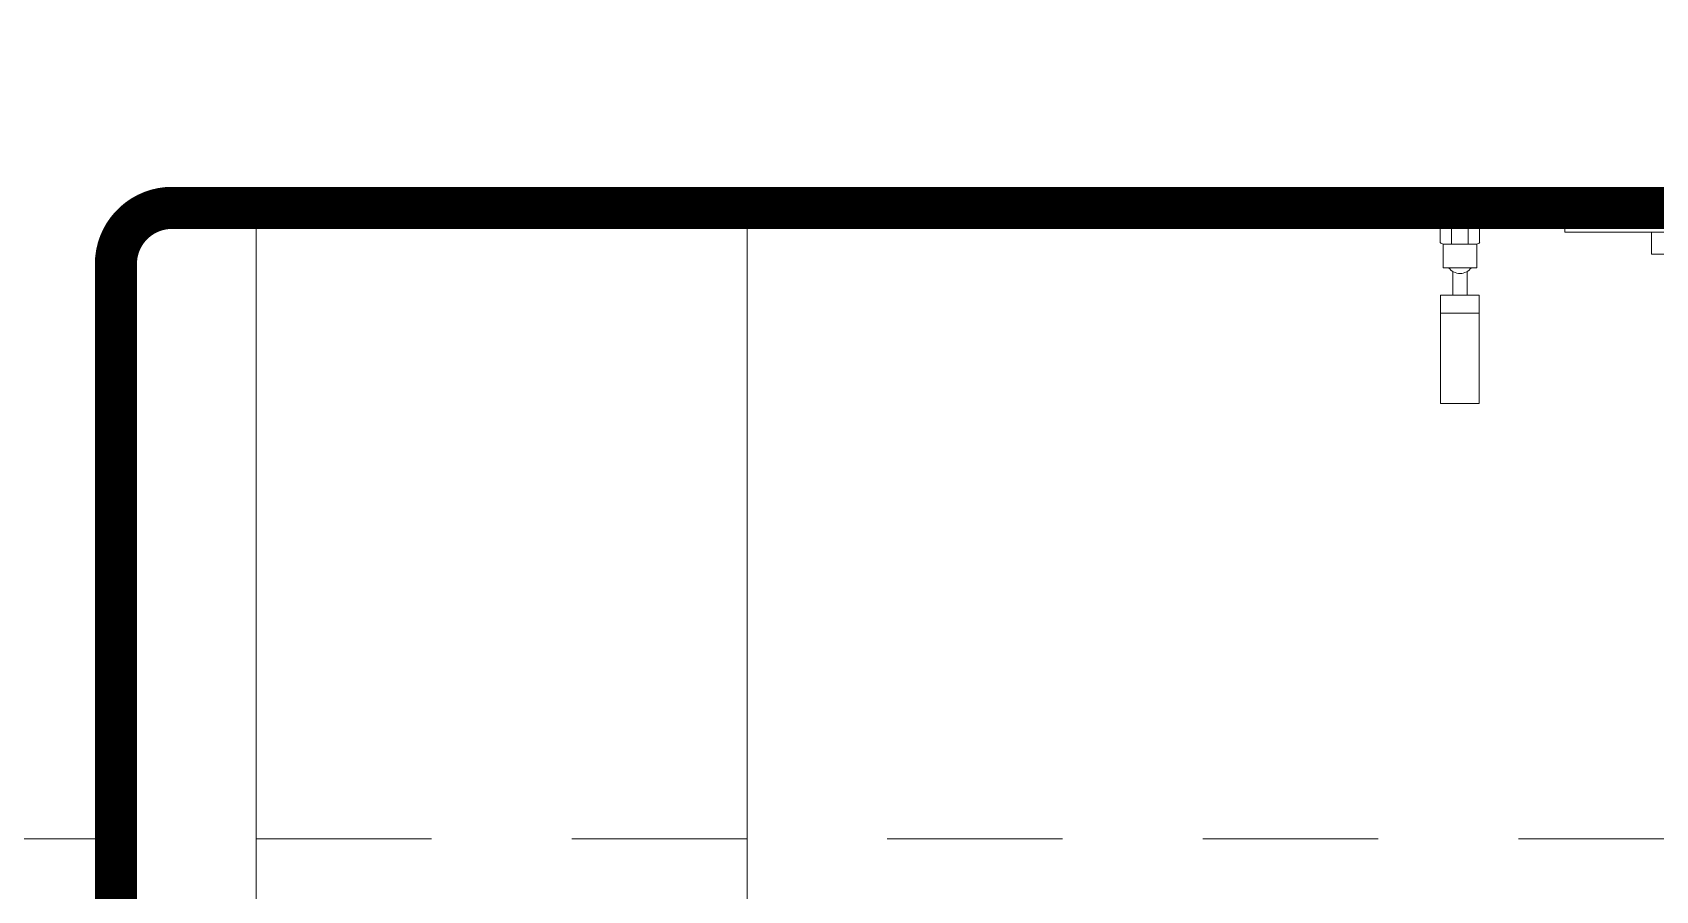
# Model space of a CAD drawing. Header units: metres. Extents: x 14 to 11050, y -346 to 476.
# Drawn here: x 215.202 to 216.36, y -201.089 to -200.477 of the extents above; entities that cross this region are included whole.
import ezdxf

# ---------------------------------------------------------------- set-up
doc = ezdxf.new("R2010")
doc.units = ezdxf.units.M
doc.linetypes.add('0', pattern=[0])
doc.linetypes.add('HIDDEN2', pattern=[0.1875, 0.125, -0.0625])
doc.layers.get('0').update_dxf_attribs({"color": 250, "linetype": '0', "lineweight": 20})
for name, color, linetype, lineweight in [('A-WALL', 250, 'Continuous', 20), ('baños', 140, 'Continuous', 0), ('SE-3', 253, 'Continuous', 5)]:
    doc.layers.add(name, color=color, linetype=linetype, lineweight=lineweight)
doc.layers.add('REVESTIMIENTO EXTERIOR', color=7, linetype='Continuous', lineweight=5, true_color=0xffdebd)
doc.layers.add('Techos 1', color=7, linetype='HIDDEN2', lineweight=9, true_color=0x42391a)
doc.styles.get("Standard").update_dxf_attribs({"font": 'arial.ttf', "height": 0.1875})

# ---------------------------------------------------------------- blocks, each defined once
blk = doc.blocks.new('A$C0ed3e1a4')
at = {"layer": 'baños'}
for p, q in [((0.1396, 0.059), (0.1368, 0.059)), ((0.1396, 0.059), (0.1396, 0)), ((0.1294, 0.051), (0.1294, 0.0295)), ((0.1356, 0.0022), (0.1356, 0.0568)), ((0.0645, 0.0432), (0.0645, 0.0157)), ((0.0968, 0.0175), (0.0968, 0.0413)), ((0.0968, 0.0413), (0.1137, 0.0413)), ((0.1137, 0.0413), (0.1137, 0.0294)), ((0.1137, 0.0354), (0.1294, 0.0354)), ((0.1294, 0.0435), (0.1148, 0.0435)), ((0.0941, 0.0346), (0.0772, 0.0346)), ((0.0941, 0.0243), (0.0772, 0.0243)), ((0.1137, 0.0175), (0.1137, 0.0294)), ((0.1137, 0.0235), (0.1294, 0.0235)), ((0.1294, 0.008), (0.1294, 0.0295)), ((0.0968, 0.0175), (0.1137, 0.0175)), ((0.1294, 0.0154), (0.1148, 0.0154)), ((0.1396, 0), (0.1368, 0))]:
    blk.add_line(p, q, dxfattribs=at)
blk.add_lwpolyline([(0.0772, 0.0432), (0, 0.0432), (0, 0.0157), (0.0772, 0.0157)], close=True, dxfattribs=at)
for centre, radius, start, end in [((0.138, 0.0569), 0.00241, 117.9179, 181.9718), ((0.1416, 0.0445), 0.0138, 115.7896, 151.6564), ((0.1027, 0.0294), 0.01, 125.7762, 234.2238), ((0.1193, 0.0397), 0.00586, 140.0793, 164.0924), ((0.1193, 0.0191), 0.00586, 195.9076, 219.9207), ((0.1416, 0.0145), 0.0138, 208.3436, 244.2104), ((0.138, 0.0021), 0.00241, 178.0282, 242.0821)]:
    blk.add_arc(centre, radius, start, end, dxfattribs=at)
blk = doc.blocks.new('PL BASE 2N NASAS 09')
at = {"layer": 'A-WALL'}
for p, q in [((166.7075, -7.7617), (165.3375, -7.7617)), ((165.2975, -7.8017), (165.2975, -8.9217))]:
    blk.add_line(p, q, dxfattribs=at)
blk.add_arc((165.3375, -7.8017), 0.04, 90, 180, dxfattribs=at)
at = {"layer": 'baños'}
for p, q in [((165.3975, -7.7617), (165.3975, -8.9617)), ((165.7475, -7.7617), (165.7475, -8.9617))]:
    blk.add_line(p, q, dxfattribs=at)
for points in [[(166.3307, -7.7617), (166.3307, -7.7791), (166.4807, -7.7791), (166.4807, -7.7617)], [(166.3924, -7.7791), (166.3924, -7.7949), (166.4191, -7.7949), (166.4191, -7.7791)]]:
    blk.add_lwpolyline(points, close=True, dxfattribs=at)
at = {"layer": 'Techos 1'}
blk.add_line((161.3475, -8.2117), (176.0975, -8.2117), dxfattribs=at)
at = {"layer": 'baños', "rotation": 90.00000000000001}
blk.add_blockref('A$C0ed3e1a4', (166.2853, -7.9013), dxfattribs=at)
at = {"layer": 'baños', "linetype": 'Continuous', "flags": 8}
for tag, p in [('MODELNUMBER', (167.1329, -5.6306, 0)), ('TRADENAME', (167.1329, -5.6307, 0)), ('PRODUCT', (167.1329, -5.6307, 0)), ('MATERIAL', (167.1329, -5.6307, 0)), ('MODELNUMBER', (168.3076, -5.6306, 0)), ('TRADENAME', (168.3076, -5.6307, 0)), ('PRODUCT', (168.3076, -5.6307, 0)), ('MATERIAL', (168.3076, -5.6307, 0))]:
    blk.add_attdef(tag, p, '', height=0.0000254, rotation=180.0001, dxfattribs=at)
at = {"layer": 'baños', "linetype": 'Continuous'}
for tag, p, rotation in [('MODELNUMBER', (169.2428, -19.7065), 180.0001), ('TRADENAME', (169.2428, -19.7064), 180.0001), ('MATERIAL', (169.243, -19.7063), 180.0001), ('PRODUCT', (169.243, -19.7064), 180.0001), ('MODELNUMBER', (169.9524, -19.7065), 179.9999), ('MATERIAL', (169.9524, -19.7063), 179.9999), ('TRADENAME', (169.9524, -19.7064), 179.9999), ('PRODUCT', (169.9524, -19.7064), 179.9999)]:
    blk.add_attdef(tag, p, '', height=0.0000254, rotation=rotation, dxfattribs=at)
blk = doc.blocks.new('PL MUEBLES 2N NASAS 09')
blk.add_blockref('PL BASE 2N NASAS 09', (49.9143, 62.717))

msp = doc.modelspace()

# ---------------------------------------------------------------- linework, layer by layer
at = {"layer": 'REVESTIMIENTO EXTERIOR', "color": 30, "true_color": 0xf8991e, "const_width": 0.03}
for points in [[(215.3018, -200.6019, 0.414214), (215.2618, -200.6419)], [(215.2618, -200.6419), (215.2618, -201.7619, 0.414214), (215.3018, -201.8019), (216.3918, -201.8019)]]:
    msp.add_lwpolyline(points, format="xyb", dxfattribs=at)
at = {"layer": 'SE-3', "color": 254, "true_color": 0xd7ebd2, "transparency": 33554687, "const_width": 0.03}
msp.add_lwpolyline([(216.1618, -200.4519), (216.1618, -200.1819, -0.414214), (216.1918, -200.1519), (216.2318, -200.1519, -0.414084), (216.2618, -200.1819), (216.2618, -200.4519), (216.6718, -200.4519, -0.414214), (216.7118, -200.4919), (216.7108, -200.5707, -0.350649), (216.6718, -200.6019), (215.3018, -200.6019)], format="xyb", dxfattribs=at)

# ---------------------------------------------------------------- block references
at = {"layer": 'REVESTIMIENTO EXTERIOR', "color": 30, "true_color": 0xf8991e}
msp.add_blockref('PL MUEBLES 2N NASAS 09', (0.05, -255.5571), dxfattribs=at)

doc.saveas('drawing.dxf')
